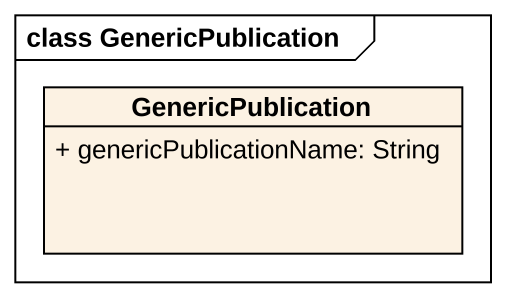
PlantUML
@startuml
mainframe class GenericPublication
hide circle
hide empty members
skinparam classAttributeIconSize 0
class GenericPublication {
  + genericPublicationName: String
}
@enduml
